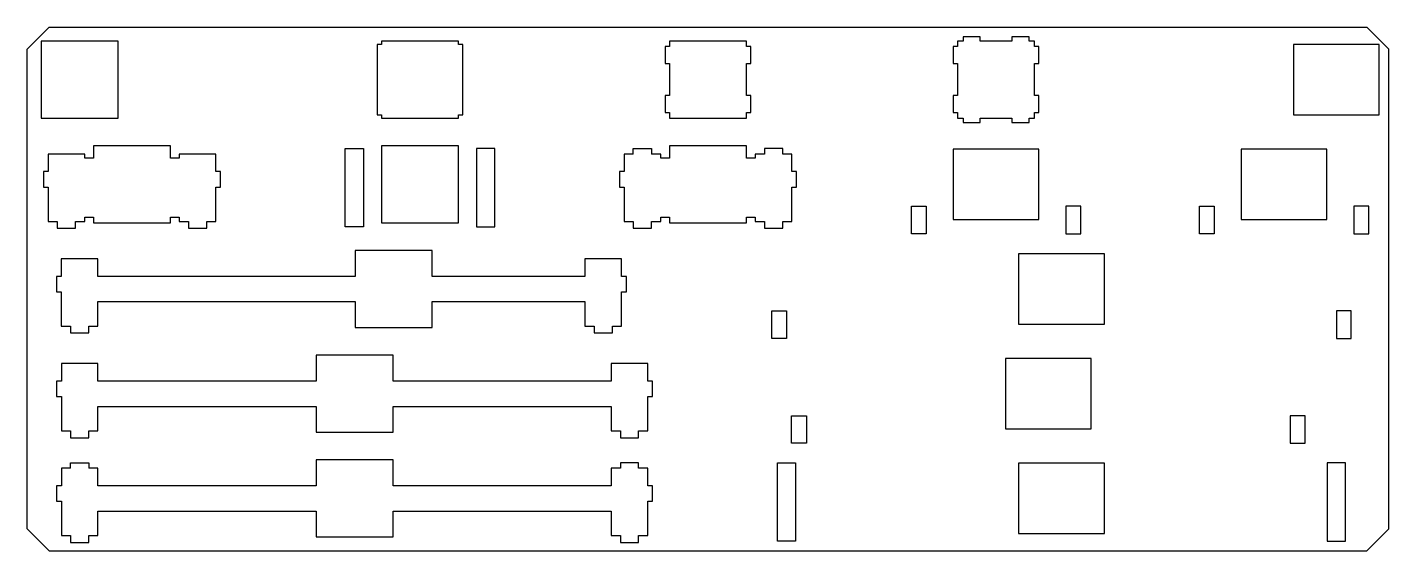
# Model space of a CAD drawing. Extents: x -124 to 124, y -48 to 48.
import ezdxf

# ---------------------------------------------------------------- set-up
doc = ezdxf.new("R2010")
doc.units = 0
doc.layers.get('0').update_dxf_attribs({"linetype": 'continuous'})

# ---------------------------------------------------------------- blocks, each defined once
blk = doc.blocks.new('SHAPE')
at = {"color": 0}
for p, q in [((-123.825, 43.625), (-119.825, 47.625)), ((-119.825, 47.625), (119.825, 47.625)), ((123.825, 43.625), (119.825, 47.625)), ((-121.3, 45.1), (-121.3, 31.1)), ((-107.3, 45.1), (-121.3, 45.1)), ((-107.3, 31.1), (-107.3, 45.1)), ((-59.3875, 45.1), (-59.3875, 44.5)), ((-45.3875, 45.1), (-59.3875, 45.1)), ((-45.3875, 44.5), (-45.3875, 45.1)), ((-7, 45.1), (-7, 44.1)), ((7, 45.1), (-7, 45.1)), ((7, 44.1), (7, 45.1)), ((45.3875, 45.1), (45.3875, 44.1)), ((46.3875, 45.1), (45.3875, 45.1)), ((46.3875, 45.9), (46.3875, 45.1)), ((49.4875, 45.9), (46.3875, 45.9)), ((49.4875, 45.1), (49.4875, 45.9)), ((55.2875, 45.1), (49.4875, 45.1)), ((55.2875, 45.9), (55.2875, 45.1)), ((58.3875, 45.9), (55.2875, 45.9)), ((58.3875, 45.1), (58.3875, 45.9)), ((59.3875, 45.1), (58.3875, 45.1)), ((59.3875, 44.1), (59.3875, 45.1)), ((-123.825, -43.625), (-123.825, 43.625)), ((-60.1875, 44.5), (-60.1875, 31.7)), ((-59.3875, 44.5), (-60.1875, 44.5)), ((-44.5875, 44.5), (-45.3875, 44.5)), ((-44.5875, 31.7), (-44.5875, 44.5)), ((-7.8, 44.1), (-7.8, 41)), ((-7, 44.1), (-7.8, 44.1)), ((7.8, 44.1), (7, 44.1)), ((7.8, 41), (7.8, 44.1)), ((44.5875, 44.1), (44.5875, 41)), ((45.3875, 44.1), (44.5875, 44.1)), ((60.1875, 44.1), (59.3875, 44.1)), ((60.1875, 41), (60.1875, 44.1)), ((106.5, 44.5), (106.5, 31.7)), ((122.1, 44.5), (106.5, 44.5)), ((122.1, 31.7), (122.1, 44.5)), ((123.825, -43.625), (123.825, 43.625)), ((-7.8, 41), (-7, 41)), ((-7, 41), (-7, 35.2)), ((7, 35.2), (7, 41)), ((7, 41), (7.8, 41)), ((44.5875, 41), (45.3875, 41)), ((45.3875, 41), (45.3875, 35.2)), ((59.3875, 35.2), (59.3875, 41)), ((59.3875, 41), (60.1875, 41)), ((-7.8, 35.2), (-7.8, 32.1)), ((-7, 35.2), (-7.8, 35.2)), ((7.8, 35.2), (7, 35.2)), ((7.8, 32.1), (7.8, 35.2)), ((45.3875, 35.2), (44.5875, 35.2)), ((44.5875, 35.2), (44.5875, 32.1)), ((60.1875, 35.2), (59.3875, 35.2)), ((60.1875, 32.1), (60.1875, 35.2)), ((-121.3, 31.1), (-107.3, 31.1)), ((-60.1875, 31.7), (-59.3875, 31.7)), ((-59.3875, 31.7), (-59.3875, 31.1)), ((-59.3875, 31.1), (-45.3875, 31.1)), ((-45.3875, 31.1), (-45.3875, 31.7)), ((-45.3875, 31.7), (-44.5875, 31.7)), ((-7.8, 32.1), (-7, 32.1)), ((-7, 32.1), (-7, 31.1)), ((-7, 31.1), (7, 31.1)), ((7, 31.1), (7, 32.1)), ((7, 32.1), (7.8, 32.1)), ((44.5875, 32.1), (45.3875, 32.1)), ((45.3875, 32.1), (45.3875, 31.1)), ((45.3875, 31.1), (46.3875, 31.1)), ((46.3875, 31.1), (46.3875, 30.3)), ((46.3875, 30.3), (49.4875, 30.3)), ((49.4875, 30.3), (49.4875, 31.1)), ((49.4875, 31.1), (55.2875, 31.1)), ((55.2875, 31.1), (55.2875, 30.3)), ((55.2875, 30.3), (58.3875, 30.3)), ((58.3875, 30.3), (58.3875, 31.1)), ((58.3875, 31.1), (59.3875, 31.1)), ((59.3875, 31.1), (59.3875, 32.1)), ((59.3875, 32.1), (60.1875, 32.1)), ((106.5, 31.7), (122.1, 31.7)), ((-111.775, 26.05), (-111.775, 23.8)), ((-97.775, 26.05), (-111.775, 26.05)), ((-97.775, 23.8), (-97.775, 26.05)), ((-65.9875, 11.3), (-65.9875, 25.55)), ((-65.9875, 25.55), (-62.6875, 25.55)), ((-62.6875, 25.55), (-62.6875, 11.3)), ((-59.3875, 26.05), (-59.3875, 12.05)), ((-45.3875, 26.05), (-59.3875, 26.05)), ((-45.3875, 12.05), (-45.3875, 26.05)), ((-38.7875, 25.55), (-42.0875, 25.55)), ((-42.0875, 25.55), (-42.0875, 11.3)), ((-38.7875, 11.3), (-38.7875, 25.55)), ((-13.6, 24.55), (-13.6, 25.55)), ((-13.6, 25.55), (-10.3, 25.55)), ((-10.3, 25.55), (-10.3, 24.55)), ((7, 26.05), (-7, 26.05)), ((-7, 26.05), (-7, 23.8)), ((7, 23.8), (7, 26.05)), ((13.6, 25.55), (10.3, 25.55)), ((10.3, 25.55), (10.3, 24.55)), ((13.6, 24.55), (13.6, 25.55)), ((60.1875, 25.45), (44.5875, 25.45)), ((44.5875, 25.45), (44.5875, 12.65)), ((60.1875, 12.65), (60.1875, 25.45)), ((112.575, 25.45), (96.975, 25.45)), ((96.975, 25.45), (96.975, 12.65)), ((112.575, 12.65), (112.575, 25.45)), ((-113.35, 24.55), (-120, 24.55)), ((-120, 24.55), (-120, 21.35)), ((-113.35, 23.8), (-113.35, 24.55)), ((-111.775, 23.8), (-113.35, 23.8)), ((-96.2, 23.8), (-97.775, 23.8)), ((-96.2, 24.55), (-96.2, 23.8)), ((-89.55, 24.55), (-96.2, 24.55)), ((-89.55, 21.35), (-89.55, 24.55)), ((-15.225, 24.55), (-15.225, 21.35)), ((-13.6, 24.55), (-15.225, 24.55)), ((-8.575, 24.55), (-10.3, 24.55)), ((-8.575, 23.8), (-8.575, 24.55)), ((-7, 23.8), (-8.575, 23.8)), ((8.575, 23.8), (7, 23.8)), ((10.3, 24.55), (8.575, 24.55)), ((8.575, 24.55), (8.575, 23.8)), ((15.225, 24.55), (13.6, 24.55)), ((15.225, 21.35), (15.225, 24.55)), ((-120, 21.35), (-120.875, 21.35)), ((-120.875, 21.35), (-120.875, 18.55)), ((-88.675, 21.35), (-89.55, 21.35)), ((-88.675, 18.55), (-88.675, 21.35)), ((-16.1, 21.35), (-16.1, 18.55)), ((-15.225, 21.35), (-16.1, 21.35)), ((16.1, 21.35), (15.225, 21.35)), ((16.1, 18.55), (16.1, 21.35)), ((-120.875, 18.55), (-120, 18.55)), ((-120, 18.55), (-120, 12.3)), ((-89.55, 18.55), (-88.675, 18.55)), ((-89.55, 12.3), (-89.55, 18.55)), ((-16.1, 18.55), (-15.225, 18.55)), ((-15.225, 18.55), (-15.225, 12.3)), ((15.225, 12.3), (15.225, 18.55)), ((15.225, 18.55), (16.1, 18.55)), ((36.9875, 15.05), (39.6875, 15.05)), ((36.9875, 10.05), (36.9875, 15.05)), ((39.6875, 15.05), (39.6875, 10.05)), ((67.7875, 15.05), (65.0875, 15.05)), ((65.0875, 15.05), (65.0875, 10.05)), ((67.7875, 10.05), (67.7875, 15.05)), ((89.375, 15.05), (92.075, 15.05)), ((89.375, 10.05), (89.375, 15.05)), ((92.075, 15.05), (92.075, 10.05)), ((120.175, 15.05), (117.475, 15.05)), ((117.475, 15.05), (117.475, 10.05)), ((120.175, 10.05), (120.175, 15.05)), ((-113.35, 12.3), (-113.35, 13.05)), ((-113.35, 13.05), (-111.775, 13.05)), ((-111.775, 13.05), (-111.775, 12.05)), ((-97.775, 13.05), (-96.2, 13.05)), ((-97.775, 12.05), (-97.775, 13.05)), ((-96.2, 13.05), (-96.2, 12.3)), ((-8.575, 13.05), (-7, 13.05)), ((-8.575, 12.3), (-8.575, 13.05)), ((-7, 13.05), (-7, 12.05)), ((7, 12.05), (7, 13.05)), ((7, 13.05), (8.575, 13.05)), ((8.575, 13.05), (8.575, 12.3)), ((44.5875, 12.65), (60.1875, 12.65)), ((96.975, 12.65), (112.575, 12.65)), ((-120, 12.3), (-118.375, 12.3)), ((-118.375, 12.3), (-118.375, 11.05)), ((-118.375, 11.05), (-115.075, 11.05)), ((-115.075, 11.05), (-115.075, 12.3)), ((-115.075, 12.3), (-113.35, 12.3)), ((-111.775, 12.05), (-97.775, 12.05)), ((-96.2, 12.3), (-94.475, 12.3)), ((-94.475, 12.3), (-94.475, 11.05)), ((-94.475, 11.05), (-91.175, 11.05)), ((-91.175, 12.3), (-89.55, 12.3)), ((-91.175, 11.05), (-91.175, 12.3)), ((-62.6875, 11.3), (-65.9875, 11.3)), ((-59.3875, 12.05), (-45.3875, 12.05)), ((-42.0875, 11.3), (-38.7875, 11.3)), ((-15.225, 12.3), (-13.6, 12.3)), ((-13.6, 12.3), (-13.6, 11.05)), ((-13.6, 11.05), (-10.3, 11.05)), ((-10.3, 12.3), (-8.575, 12.3)), ((-10.3, 11.05), (-10.3, 12.3)), ((-7, 12.05), (7, 12.05)), ((8.575, 12.3), (10.3, 12.3)), ((10.3, 12.3), (10.3, 11.05)), ((10.3, 11.05), (13.6, 11.05)), ((13.6, 11.05), (13.6, 12.3)), ((13.6, 12.3), (15.225, 12.3)), ((39.6875, 10.05), (36.9875, 10.05)), ((65.0875, 10.05), (67.7875, 10.05)), ((92.075, 10.05), (89.375, 10.05)), ((117.475, 10.05), (120.175, 10.05)), ((-110.975, 5.5), (-117.625, 5.5)), ((-117.625, 5.5), (-117.625, 2.3)), ((-110.975, 2.3), (-110.975, 5.5)), ((-64.15, 7), (-64.15, 2.3)), ((-50.15, 7), (-64.15, 7)), ((-50.15, 2.3), (-50.15, 7)), ((-22.375, 5.5), (-22.375, 2.3)), ((-15.725, 5.5), (-22.375, 5.5)), ((-15.725, 2.3), (-15.725, 5.5)), ((56.49375, 6.4), (56.49375, -6.4)), ((72.09375, 6.4), (56.49375, 6.4)), ((72.09375, -6.4), (72.09375, 6.4)), ((-117.625, 2.3), (-118.5, 2.3)), ((-118.5, 2.3), (-118.5, -0.5)), ((-64.15, 2.3), (-110.975, 2.3)), ((-22.375, 2.3), (-50.15, 2.3)), ((-14.85, 2.3), (-15.725, 2.3)), ((-14.85, -0.5), (-14.85, 2.3)), ((-118.5, -0.5), (-117.625, -0.5)), ((-117.625, -0.5), (-117.625, -6.75)), ((-110.975, -6.75), (-110.975, -2.3)), ((-110.975, -2.3), (-64.15, -2.3)), ((-64.15, -2.3), (-64.15, -7)), ((-50.15, -2.3), (-22.375, -2.3)), ((-50.15, -7), (-50.15, -2.3)), ((-22.375, -2.3), (-22.375, -6.75)), ((-15.725, -0.5), (-14.85, -0.5)), ((-15.725, -6.75), (-15.725, -0.5)), ((11.59375, -4), (14.29375, -4)), ((11.59375, -9), (11.59375, -4)), ((14.29375, -4), (14.29375, -9)), ((116.99375, -4), (114.29375, -4)), ((114.29375, -4), (114.29375, -9)), ((116.99375, -9), (116.99375, -4)), ((-117.625, -6.75), (-115.95, -6.75)), ((-115.95, -6.75), (-115.95, -8)), ((-112.65, -8), (-112.65, -6.75)), ((-112.65, -6.75), (-110.975, -6.75)), ((-64.15, -7), (-50.15, -7)), ((-22.375, -6.75), (-20.7, -6.75)), ((-20.7, -6.75), (-20.7, -8)), ((-17.4, -6.75), (-15.725, -6.75)), ((-17.4, -8), (-17.4, -6.75)), ((56.49375, -6.4), (72.09375, -6.4)), ((-115.95, -8), (-112.65, -8)), ((-20.7, -8), (-17.4, -8)), ((14.29375, -9), (11.59375, -9)), ((114.29375, -9), (116.99375, -9)), ((-57.29375, -12.05), (-71.29375, -12.05)), ((-71.29375, -12.05), (-71.29375, -16.75)), ((-57.29375, -16.75), (-57.29375, -12.05)), ((-110.96875, -13.55), (-117.61875, -13.55)), ((-117.61875, -13.55), (-117.61875, -16.75)), ((-110.96875, -16.75), (-110.96875, -13.55)), ((-17.61875, -13.55), (-17.61875, -16.75)), ((-10.96875, -13.55), (-17.61875, -13.55)), ((-10.96875, -16.75), (-10.96875, -13.55)), ((54.1125, -12.65), (54.1125, -25.45)), ((69.7125, -12.65), (54.1125, -12.65)), ((69.7125, -25.45), (69.7125, -12.65)), ((-117.61875, -16.75), (-118.49375, -16.75)), ((-118.49375, -16.75), (-118.49375, -19.55)), ((-71.29375, -16.75), (-110.96875, -16.75)), ((-17.61875, -16.75), (-57.29375, -16.75)), ((-10.09375, -16.75), (-10.96875, -16.75)), ((-10.09375, -19.55), (-10.09375, -16.75)), ((-118.49375, -19.55), (-117.61875, -19.55)), ((-117.61875, -19.55), (-117.61875, -25.8)), ((-10.96875, -19.55), (-10.09375, -19.55)), ((-10.96875, -25.8), (-10.96875, -19.55)), ((-110.96875, -25.8), (-110.96875, -21.35)), ((-110.96875, -21.35), (-71.29375, -21.35)), ((-71.29375, -21.35), (-71.29375, -26.05)), ((-57.29375, -21.35), (-17.61875, -21.35)), ((-57.29375, -26.05), (-57.29375, -21.35)), ((-17.61875, -21.35), (-17.61875, -25.8)), ((15.2125, -23.05), (17.9125, -23.05)), ((15.2125, -28.05), (15.2125, -23.05)), ((17.9125, -23.05), (17.9125, -28.05)), ((105.9125, -23.05), (105.9125, -28.05)), ((108.6125, -23.05), (105.9125, -23.05)), ((108.6125, -28.05), (108.6125, -23.05)), ((-117.61875, -25.8), (-115.94375, -25.8)), ((-115.94375, -25.8), (-115.94375, -27.05)), ((-115.94375, -27.05), (-112.64375, -27.05)), ((-112.64375, -27.05), (-112.64375, -25.8)), ((-112.64375, -25.8), (-110.96875, -25.8)), ((-71.29375, -26.05), (-57.29375, -26.05)), ((-17.61875, -25.8), (-15.94375, -25.8)), ((-15.94375, -25.8), (-15.94375, -27.05)), ((-15.94375, -27.05), (-12.64375, -27.05)), ((-12.64375, -25.8), (-10.96875, -25.8)), ((-12.64375, -27.05), (-12.64375, -25.8)), ((54.1125, -25.45), (69.7125, -25.45)), ((17.9125, -28.05), (15.2125, -28.05)), ((105.9125, -28.05), (108.6125, -28.05)), ((-115.94375, -31.6), (-112.64375, -31.6)), ((-115.94375, -32.6), (-115.94375, -31.6)), ((-112.64375, -31.6), (-112.64375, -32.6)), ((-57.29375, -31.1), (-71.29375, -31.1)), ((-71.29375, -31.1), (-71.29375, -35.8)), ((-57.29375, -35.8), (-57.29375, -31.1)), ((-15.94375, -31.6), (-15.94375, -32.6)), ((-12.64375, -31.6), (-15.94375, -31.6)), ((-12.64375, -32.6), (-12.64375, -31.6)), ((12.64375, -45.85), (12.64375, -31.6)), ((12.64375, -31.6), (15.94375, -31.6)), ((15.94375, -31.6), (15.94375, -45.85)), ((56.49375, -31.7), (56.49375, -44.5)), ((72.09375, -31.7), (56.49375, -31.7)), ((72.09375, -44.5), (72.09375, -31.7)), ((115.94375, -31.6), (112.64375, -31.6)), ((112.64375, -31.6), (112.64375, -45.85)), ((115.94375, -45.85), (115.94375, -31.6)), ((-115.94375, -32.6), (-117.61875, -32.6)), ((-117.61875, -32.6), (-117.61875, -35.8)), ((-110.96875, -32.6), (-112.64375, -32.6)), ((-110.96875, -35.8), (-110.96875, -32.6)), ((-17.61875, -32.6), (-17.61875, -35.8)), ((-15.94375, -32.6), (-17.61875, -32.6)), ((-10.96875, -32.6), (-12.64375, -32.6)), ((-10.96875, -35.8), (-10.96875, -32.6)), ((-117.61875, -35.8), (-118.49375, -35.8)), ((-118.49375, -35.8), (-118.49375, -38.6)), ((-71.29375, -35.8), (-110.96875, -35.8)), ((-17.61875, -35.8), (-57.29375, -35.8)), ((-10.09375, -35.8), (-10.96875, -35.8)), ((-10.09375, -38.6), (-10.09375, -35.8)), ((-118.49375, -38.6), (-117.61875, -38.6)), ((-117.61875, -38.6), (-117.61875, -44.85)), ((-10.96875, -38.6), (-10.09375, -38.6)), ((-10.96875, -44.85), (-10.96875, -38.6)), ((-110.96875, -44.85), (-110.96875, -40.4)), ((-110.96875, -40.4), (-71.29375, -40.4)), ((-71.29375, -40.4), (-71.29375, -45.1)), ((-57.29375, -40.4), (-17.61875, -40.4)), ((-57.29375, -45.1), (-57.29375, -40.4)), ((-17.61875, -40.4), (-17.61875, -44.85)), ((-123.825, -43.625), (-119.825, -47.625)), ((56.49375, -44.5), (72.09375, -44.5)), ((123.825, -43.625), (119.825, -47.625)), ((-117.61875, -44.85), (-115.94375, -44.85)), ((-115.94375, -44.85), (-115.94375, -46.1)), ((-115.94375, -46.1), (-112.64375, -46.1)), ((-112.64375, -46.1), (-112.64375, -44.85)), ((-112.64375, -44.85), (-110.96875, -44.85)), ((-71.29375, -45.1), (-57.29375, -45.1)), ((-17.61875, -44.85), (-15.94375, -44.85)), ((-15.94375, -44.85), (-15.94375, -46.1)), ((-15.94375, -46.1), (-12.64375, -46.1)), ((-12.64375, -44.85), (-10.96875, -44.85)), ((-12.64375, -46.1), (-12.64375, -44.85)), ((15.94375, -45.85), (12.64375, -45.85)), ((112.64375, -45.85), (115.94375, -45.85)), ((-119.825, -47.625), (119.825, -47.625))]:
    blk.add_line(p, q, dxfattribs=at)

msp = doc.modelspace()

# ---------------------------------------------------------------- block references
msp.add_blockref('SHAPE', (0, 0))

doc.saveas('drawing.dxf')
